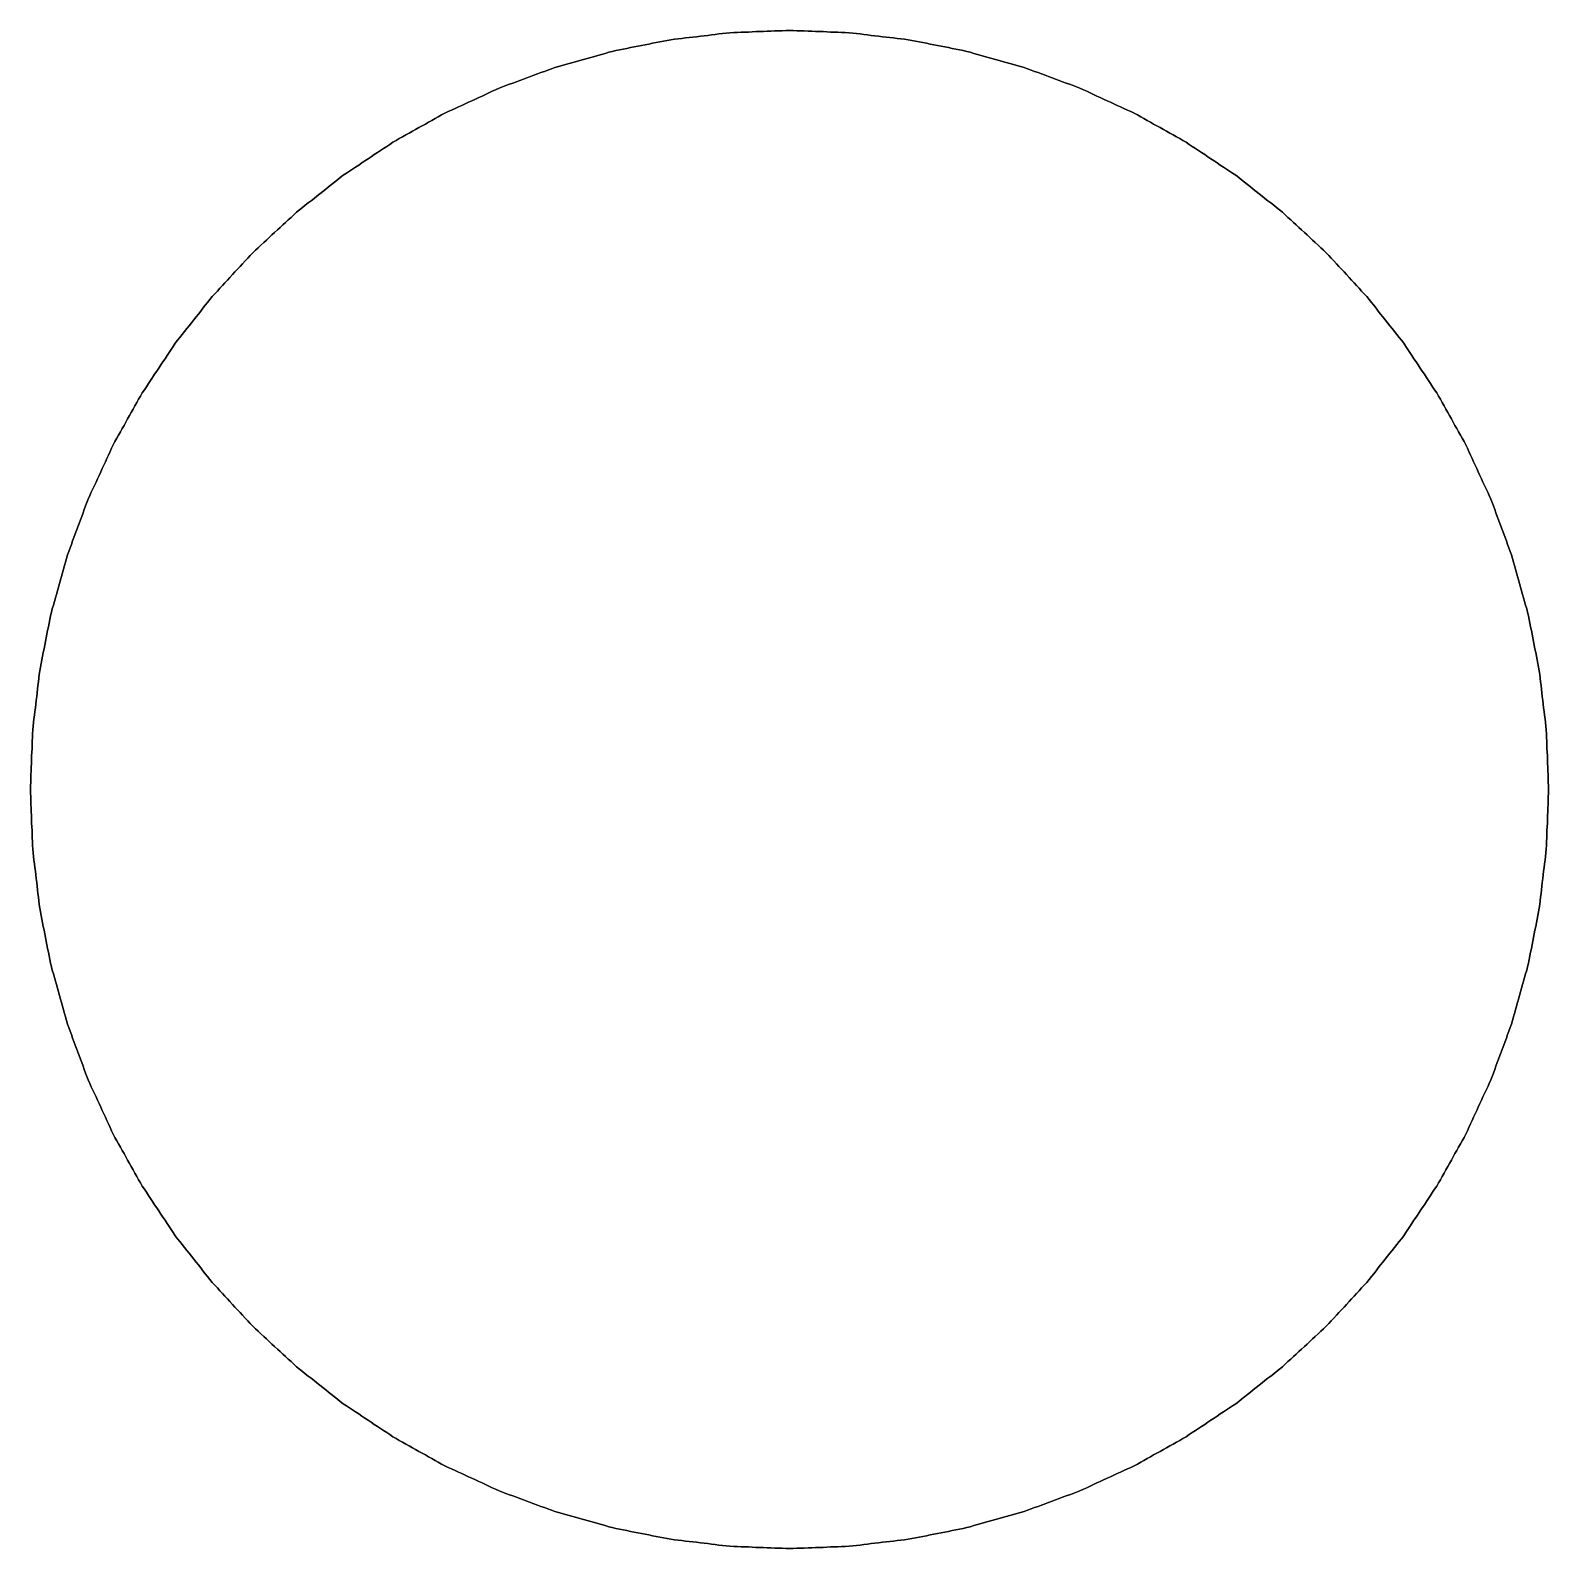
# Model space of a CAD drawing. Header units: millimetres. Extents: x -163 to 163, y 0 to 90.
# Drawn here: x 73.5 to 86.5, y 38.5 to 51.5 of the extents above; entities that cross this region are included whole.
import ezdxf

# ---------------------------------------------------------------- set-up
doc = ezdxf.new("R2010")
doc.units = ezdxf.units.MM

msp = doc.modelspace()

# ---------------------------------------------------------------- linework, layer by layer
for points in [[(86.48, 45.51), (86.476, 45.542), (86.472, 45.573), (86.469, 45.605), (86.465, 45.637), (86.461, 45.668), (86.457, 45.7), (86.454, 45.732), (86.45, 45.763), (86.446, 45.795), (86.442, 45.827), (86.439, 45.858), (86.435, 45.89), (86.431, 45.922), (86.427, 45.953), (86.424, 45.985), (86.42, 46.017), (86.414, 46.048), (86.408, 46.079), (86.401, 46.111), (86.395, 46.142), (86.389, 46.173), (86.383, 46.205), (86.376, 46.236), (86.37, 46.267), (86.364, 46.298), (86.358, 46.33), (86.352, 46.361), (86.345, 46.392), (86.339, 46.424), (86.333, 46.455), (86.327, 46.486), (86.32, 46.517), (86.312, 46.548), (86.303, 46.579), (86.294, 46.609), (86.286, 46.64), (86.277, 46.671), (86.268, 46.702), (86.26, 46.732), (86.251, 46.763), (86.242, 46.794), (86.234, 46.824), (86.225, 46.855), (86.217, 46.886), (86.208, 46.917), (86.199, 46.947), (86.191, 46.978), (86.182, 47.009), (86.171, 47.039), (86.16, 47.068), (86.149, 47.098), (86.138, 47.128), (86.127, 47.158), (86.116, 47.188), (86.105, 47.218), (86.094, 47.248), (86.083, 47.278), (86.071, 47.308), (86.06, 47.338), (86.049, 47.368), (86.038, 47.398), (86.027, 47.428), (86.016, 47.458), (86.005, 47.487), (85.992, 47.516), (85.979, 47.545), (85.965, 47.574), (85.952, 47.603), (85.938, 47.632), (85.925, 47.661), (85.912, 47.69), (85.898, 47.719), (85.885, 47.748), (85.872, 47.777), (85.858, 47.806), (85.845, 47.835), (85.832, 47.864), (85.818, 47.893), (85.805, 47.922), (85.792, 47.951), (85.776, 47.979), (85.76, 48.007), (85.745, 48.034), (85.729, 48.062), (85.714, 48.09), (85.698, 48.118), (85.682, 48.146), (85.667, 48.174), (85.651, 48.201), (85.636, 48.229), (85.62, 48.257), (85.605, 48.285), (85.589, 48.313), (85.573, 48.341), (85.558, 48.368), (85.542, 48.396), (85.524, 48.423), (85.507, 48.449), (85.489, 48.476), (85.471, 48.502), (85.454, 48.529), (85.436, 48.555), (85.418, 48.582), (85.4, 48.608), (85.383, 48.635), (85.365, 48.661), (85.347, 48.688), (85.329, 48.715), (85.312, 48.741), (85.294, 48.768), (85.276, 48.794), (85.259, 48.821), (85.239, 48.846), (85.219, 48.871), (85.199, 48.896), (85.18, 48.921), (85.16, 48.946), (85.14, 48.971), (85.12, 48.996), (85.101, 49.021), (85.081, 49.046), (85.061, 49.071), (85.041, 49.096), (85.022, 49.121), (85.002, 49.146), (84.982, 49.171), (84.962, 49.196), (84.943, 49.221), (84.921, 49.245), (84.899, 49.268), (84.878, 49.292), (84.856, 49.315), (84.834, 49.339), (84.813, 49.362), (84.791, 49.385), (84.769, 49.409), (84.748, 49.432), (84.726, 49.456), (84.704, 49.479), (84.683, 49.502), (84.661, 49.526), (84.639, 49.549), (84.618, 49.573), (84.596, 49.596), (84.573, 49.618), (84.549, 49.639), (84.526, 49.661), (84.502, 49.683), (84.479, 49.704), (84.456, 49.726), (84.432, 49.748), (84.409, 49.769), (84.385, 49.791), (84.362, 49.813), (84.339, 49.834), (84.315, 49.856), (84.292, 49.878), (84.268, 49.899), (84.245, 49.921), (84.221, 49.943), (84.196, 49.962), (84.171, 49.982), (84.146, 50.002), (84.121, 50.022), (84.096, 50.041), (84.071, 50.061), (84.046, 50.081), (84.021, 50.101), (83.996, 50.12), (83.971, 50.14), (83.946, 50.16), (83.921, 50.18), (83.896, 50.199), (83.871, 50.219), (83.846, 50.239), (83.821, 50.259), (83.794, 50.276), (83.768, 50.294), (83.741, 50.312), (83.715, 50.329), (83.688, 50.347), (83.661, 50.365), (83.635, 50.383), (83.608, 50.4), (83.582, 50.418), (83.555, 50.436), (83.529, 50.454), (83.502, 50.471), (83.476, 50.489), (83.449, 50.507), (83.423, 50.524), (83.396, 50.542), (83.368, 50.558), (83.341, 50.573), (83.313, 50.589), (83.285, 50.605), (83.257, 50.62), (83.229, 50.636), (83.201, 50.651), (83.174, 50.667), (83.146, 50.682), (83.118, 50.698), (83.09, 50.714), (83.062, 50.729), (83.034, 50.745), (83.007, 50.76), (82.979, 50.776), (82.951, 50.792), (82.922, 50.805), (82.893, 50.818), (82.864, 50.832), (82.835, 50.845), (82.806, 50.858), (82.777, 50.872), (82.748, 50.885), (82.719, 50.898), (82.69, 50.912), (82.661, 50.925), (82.632, 50.938), (82.603, 50.952), (82.574, 50.965), (82.545, 50.979), (82.516, 50.992), (82.487, 51.005), (82.458, 51.016), (82.428, 51.027), (82.398, 51.038), (82.368, 51.049), (82.338, 51.06), (82.308, 51.071), (82.278, 51.083), (82.248, 51.094), (82.218, 51.105), (82.188, 51.116), (82.158, 51.127), (82.128, 51.138), (82.098, 51.149), (82.068, 51.16), (82.039, 51.171), (82.009, 51.182), (81.978, 51.191), (81.947, 51.199), (81.917, 51.208), (81.886, 51.217), (81.855, 51.225), (81.824, 51.234), (81.794, 51.242), (81.763, 51.251), (81.732, 51.26), (81.702, 51.268), (81.671, 51.277), (81.64, 51.286), (81.609, 51.294), (81.579, 51.303), (81.548, 51.312), (81.517, 51.32), (81.486, 51.327), (81.455, 51.333), (81.424, 51.339), (81.392, 51.345), (81.361, 51.352), (81.33, 51.358), (81.298, 51.364), (81.267, 51.37), (81.236, 51.376), (81.205, 51.383), (81.173, 51.389), (81.142, 51.395), (81.111, 51.401), (81.079, 51.408), (81.048, 51.414), (81.017, 51.42), (80.985, 51.424), (80.953, 51.427), (80.922, 51.431), (80.89, 51.435), (80.858, 51.439), (80.827, 51.442), (80.795, 51.446), (80.763, 51.45), (80.732, 51.454), (80.7, 51.457), (80.668, 51.461), (80.637, 51.465), (80.605, 51.469), (80.573, 51.472), (80.542, 51.476), (80.51, 51.48), (80.478, 51.481), (80.446, 51.482), (80.414, 51.484), (80.382, 51.485), (80.351, 51.486), (80.319, 51.487), (80.287, 51.489), (80.255, 51.49), (80.223, 51.491), (80.191, 51.492), (80.159, 51.494), (80.127, 51.495), (80.096, 51.496), (80.064, 51.497), (80.032, 51.499), (80, 51.5), (79.968, 51.499), (79.936, 51.497), (79.904, 51.496), (79.873, 51.495), (79.841, 51.494), (79.809, 51.492), (79.777, 51.491), (79.745, 51.49), (79.713, 51.489), (79.681, 51.487), (79.649, 51.486), (79.618, 51.485), (79.586, 51.484), (79.554, 51.482), (79.522, 51.481), (79.49, 51.48), (79.458, 51.476), (79.427, 51.472), (79.395, 51.469), (79.363, 51.465), (79.332, 51.461), (79.3, 51.457), (79.268, 51.454), (79.237, 51.45), (79.205, 51.446), (79.173, 51.442), (79.142, 51.439), (79.11, 51.435), (79.078, 51.431), (79.047, 51.427), (79.015, 51.424), (78.983, 51.42), (78.952, 51.414), (78.921, 51.408), (78.889, 51.401), (78.858, 51.395), (78.827, 51.389), (78.795, 51.383), (78.764, 51.376), (78.733, 51.37), (78.702, 51.364), (78.67, 51.358), (78.639, 51.352), (78.608, 51.345), (78.576, 51.339), (78.545, 51.333), (78.514, 51.327), (78.483, 51.32), (78.452, 51.312), (78.421, 51.303), (78.391, 51.294), (78.36, 51.286), (78.329, 51.277), (78.298, 51.268), (78.268, 51.26), (78.237, 51.251), (78.206, 51.242), (78.176, 51.234), (78.145, 51.225), (78.114, 51.217), (78.083, 51.208), (78.053, 51.199), (78.022, 51.191), (77.991, 51.182), (77.961, 51.171), (77.932, 51.16), (77.902, 51.149), (77.872, 51.138), (77.842, 51.127), (77.812, 51.116), (77.782, 51.105), (77.752, 51.094), (77.722, 51.083), (77.692, 51.071), (77.662, 51.06), (77.632, 51.049), (77.602, 51.038), (77.572, 51.027), (77.542, 51.016), (77.513, 51.005), (77.484, 50.992), (77.455, 50.979), (77.426, 50.965), (77.397, 50.952), (77.368, 50.938), (77.339, 50.925), (77.31, 50.912), (77.281, 50.898), (77.252, 50.885), (77.223, 50.872), (77.194, 50.858), (77.165, 50.845), (77.136, 50.832), (77.107, 50.818), (77.078, 50.805), (77.049, 50.792), (77.021, 50.776), (76.993, 50.76), (76.966, 50.745), (76.938, 50.729), (76.91, 50.714), (76.882, 50.698), (76.854, 50.682), (76.826, 50.667), (76.799, 50.651), (76.771, 50.636), (76.743, 50.62), (76.715, 50.605), (76.687, 50.589), (76.659, 50.573), (76.632, 50.558), (76.604, 50.542), (76.577, 50.524), (76.551, 50.507), (76.524, 50.489), (76.498, 50.471), (76.471, 50.454), (76.445, 50.436), (76.418, 50.418), (76.392, 50.4), (76.365, 50.383), (76.339, 50.365), (76.312, 50.347), (76.285, 50.329), (76.259, 50.312), (76.232, 50.294), (76.206, 50.276), (76.179, 50.259), (76.154, 50.239), (76.129, 50.219), (76.104, 50.199), (76.079, 50.18), (76.054, 50.16), (76.029, 50.14), (76.004, 50.12), (75.979, 50.101), (75.954, 50.081), (75.929, 50.061), (75.904, 50.041), (75.879, 50.022), (75.854, 50.002), (75.829, 49.982), (75.804, 49.962), (75.779, 49.943), (75.755, 49.921), (75.732, 49.899), (75.708, 49.878), (75.685, 49.856), (75.661, 49.834), (75.638, 49.813), (75.615, 49.791), (75.591, 49.769), (75.568, 49.748), (75.544, 49.726), (75.521, 49.704), (75.498, 49.683), (75.474, 49.661), (75.451, 49.639), (75.427, 49.618), (75.404, 49.596), (75.382, 49.573), (75.361, 49.549), (75.339, 49.526), (75.317, 49.502), (75.296, 49.479), (75.274, 49.456), (75.252, 49.432), (75.231, 49.409), (75.209, 49.385), (75.187, 49.362), (75.166, 49.339), (75.144, 49.315), (75.122, 49.292), (75.101, 49.268), (75.079, 49.245), (75.057, 49.221), (75.038, 49.196), (75.018, 49.171), (74.998, 49.146), (74.978, 49.121), (74.959, 49.096), (74.939, 49.071), (74.919, 49.046), (74.899, 49.021), (74.88, 48.996), (74.86, 48.971), (74.84, 48.946), (74.82, 48.921), (74.801, 48.896), (74.781, 48.871), (74.761, 48.846), (74.741, 48.821), (74.724, 48.794), (74.706, 48.768), (74.688, 48.741), (74.671, 48.715), (74.653, 48.688), (74.635, 48.661), (74.617, 48.635), (74.6, 48.608), (74.582, 48.582), (74.564, 48.555), (74.546, 48.529), (74.529, 48.502), (74.511, 48.476), (74.493, 48.449), (74.476, 48.423), (74.458, 48.396), (74.442, 48.368), (74.427, 48.341), (74.411, 48.313), (74.395, 48.285), (74.38, 48.257), (74.364, 48.229), (74.349, 48.201), (74.333, 48.174), (74.318, 48.146), (74.302, 48.118), (74.286, 48.09), (74.271, 48.062), (74.255, 48.034), (74.24, 48.007), (74.224, 47.979), (74.208, 47.951), (74.195, 47.922), (74.182, 47.893), (74.168, 47.864), (74.155, 47.835), (74.142, 47.806), (74.128, 47.777), (74.115, 47.748), (74.102, 47.719), (74.088, 47.69), (74.075, 47.661), (74.062, 47.632), (74.048, 47.603), (74.035, 47.574), (74.021, 47.545), (74.008, 47.516), (73.995, 47.487), (73.984, 47.458), (73.973, 47.428), (73.962, 47.398), (73.951, 47.368), (73.94, 47.338), (73.929, 47.308), (73.917, 47.278), (73.906, 47.248), (73.895, 47.218), (73.884, 47.188), (73.873, 47.158), (73.862, 47.128), (73.851, 47.098), (73.84, 47.068), (73.829, 47.039), (73.818, 47.009), (73.809, 46.978), (73.801, 46.947), (73.792, 46.917), (73.783, 46.886), (73.775, 46.855), (73.766, 46.824), (73.758, 46.794), (73.749, 46.763), (73.74, 46.732), (73.732, 46.702), (73.723, 46.671), (73.714, 46.64), (73.706, 46.609), (73.697, 46.579), (73.688, 46.548), (73.68, 46.517), (73.673, 46.486), (73.667, 46.455), (73.661, 46.424), (73.655, 46.392), (73.648, 46.361), (73.642, 46.33), (73.636, 46.298), (73.63, 46.267), (73.624, 46.236), (73.617, 46.205), (73.611, 46.173), (73.605, 46.142), (73.599, 46.111), (73.592, 46.079), (73.586, 46.048), (73.58, 46.017), (73.576, 45.985), (73.573, 45.953), (73.569, 45.922), (73.565, 45.89), (73.561, 45.858), (73.558, 45.827), (73.554, 45.795), (73.55, 45.763), (73.546, 45.732), (73.543, 45.7), (73.539, 45.668), (73.535, 45.637), (73.531, 45.605), (73.528, 45.573), (73.524, 45.542), (73.52, 45.51), (73.519, 45.478), (73.518, 45.446), (73.516, 45.414), (73.515, 45.382), (73.514, 45.351), (73.513, 45.319), (73.511, 45.287), (73.51, 45.255), (73.509, 45.223), (73.508, 45.191), (73.506, 45.159), (73.505, 45.127), (73.504, 45.096), (73.503, 45.064), (73.501, 45.032), (73.5, 45), (73.501, 45.032), (73.503, 45.064), (73.504, 45.096), (73.505, 45.127), (73.506, 45.159), (73.508, 45.191), (73.509, 45.223), (73.51, 45.255), (73.511, 45.287), (73.513, 45.319), (73.514, 45.351), (73.515, 45.382), (73.516, 45.414), (73.518, 45.446), (73.519, 45.478), (73.52, 45.51), (73.524, 45.542), (73.528, 45.573), (73.531, 45.605), (73.535, 45.637), (73.539, 45.668), (73.543, 45.7), (73.546, 45.732), (73.55, 45.763), (73.554, 45.795), (73.558, 45.827), (73.561, 45.858), (73.565, 45.89), (73.569, 45.922), (73.573, 45.953), (73.576, 45.985), (73.58, 46.017), (73.586, 46.048), (73.592, 46.079), (73.599, 46.111), (73.605, 46.142), (73.611, 46.173), (73.617, 46.205), (73.624, 46.236), (73.63, 46.267), (73.636, 46.298), (73.642, 46.33), (73.648, 46.361), (73.655, 46.392), (73.661, 46.424), (73.667, 46.455), (73.673, 46.486), (73.68, 46.517), (73.688, 46.548), (73.697, 46.579), (73.706, 46.609), (73.714, 46.64), (73.723, 46.671), (73.732, 46.702), (73.74, 46.732), (73.749, 46.763), (73.758, 46.794), (73.766, 46.824), (73.775, 46.855), (73.783, 46.886), (73.792, 46.917), (73.801, 46.947), (73.809, 46.978), (73.818, 47.009), (73.829, 47.039), (73.84, 47.068), (73.851, 47.098), (73.862, 47.128), (73.873, 47.158), (73.884, 47.188), (73.895, 47.218), (73.906, 47.248), (73.917, 47.278), (73.929, 47.308), (73.94, 47.338), (73.951, 47.368), (73.962, 47.398), (73.973, 47.428), (73.984, 47.458), (73.995, 47.487), (74.008, 47.516), (74.021, 47.545), (74.035, 47.574), (74.048, 47.603), (74.062, 47.632), (74.075, 47.661), (74.088, 47.69), (74.102, 47.719), (74.115, 47.748), (74.128, 47.777), (74.142, 47.806), (74.155, 47.835), (74.168, 47.864), (74.182, 47.893), (74.195, 47.922), (74.208, 47.951), (74.224, 47.979), (74.24, 48.007), (74.255, 48.034), (74.271, 48.062), (74.286, 48.09), (74.302, 48.118), (74.318, 48.146), (74.333, 48.174), (74.349, 48.201), (74.364, 48.229), (74.38, 48.257), (74.395, 48.285), (74.411, 48.313), (74.427, 48.341), (74.442, 48.368), (74.458, 48.396), (74.476, 48.423), (74.493, 48.449), (74.511, 48.476), (74.529, 48.502), (74.546, 48.529), (74.564, 48.555), (74.582, 48.582), (74.6, 48.608), (74.617, 48.635), (74.635, 48.661), (74.653, 48.688), (74.671, 48.715), (74.688, 48.741), (74.706, 48.768), (74.724, 48.794), (74.741, 48.821), (74.761, 48.846), (74.781, 48.871), (74.801, 48.896), (74.82, 48.921), (74.84, 48.946), (74.86, 48.971), (74.88, 48.996), (74.899, 49.021), (74.919, 49.046), (74.939, 49.071), (74.959, 49.096), (74.978, 49.121), (74.998, 49.146), (75.018, 49.171), (75.038, 49.196), (75.057, 49.221), (75.079, 49.245), (75.101, 49.268), (75.122, 49.292), (75.144, 49.315), (75.166, 49.339), (75.187, 49.362), (75.209, 49.385), (75.231, 49.409), (75.252, 49.432), (75.274, 49.456), (75.296, 49.479), (75.317, 49.502), (75.339, 49.526), (75.361, 49.549), (75.382, 49.573), (75.404, 49.596), (75.427, 49.618), (75.451, 49.639), (75.474, 49.661), (75.498, 49.683), (75.521, 49.704), (75.544, 49.726), (75.568, 49.748), (75.591, 49.769), (75.615, 49.791), (75.638, 49.813), (75.661, 49.834), (75.685, 49.856), (75.708, 49.878), (75.732, 49.899), (75.755, 49.921), (75.779, 49.943), (75.804, 49.962), (75.829, 49.982), (75.854, 50.002), (75.879, 50.022), (75.904, 50.041), (75.929, 50.061), (75.954, 50.081), (75.979, 50.101), (76.004, 50.12), (76.029, 50.14), (76.054, 50.16), (76.079, 50.18), (76.104, 50.199), (76.129, 50.219), (76.154, 50.239), (76.179, 50.259), (76.206, 50.276), (76.232, 50.294), (76.259, 50.312), (76.285, 50.329), (76.312, 50.347), (76.339, 50.365), (76.365, 50.383), (76.392, 50.4), (76.418, 50.418), (76.445, 50.436), (76.471, 50.454), (76.498, 50.471), (76.524, 50.489), (76.551, 50.507), (76.577, 50.524), (76.604, 50.542), (76.632, 50.558), (76.659, 50.573), (76.687, 50.589), (76.715, 50.605), (76.743, 50.62), (76.771, 50.636), (76.799, 50.651), (76.826, 50.667), (76.854, 50.682), (76.882, 50.698), (76.91, 50.714), (76.938, 50.729), (76.966, 50.745), (76.993, 50.76), (77.021, 50.776), (77.049, 50.792), (77.078, 50.805), (77.107, 50.818), (77.136, 50.832), (77.165, 50.845), (77.194, 50.858), (77.223, 50.872), (77.252, 50.885), (77.281, 50.898), (77.31, 50.912), (77.339, 50.925), (77.368, 50.938), (77.397, 50.952), (77.426, 50.965), (77.455, 50.979), (77.484, 50.992), (77.513, 51.005), (77.542, 51.016), (77.572, 51.027), (77.602, 51.038), (77.632, 51.049), (77.662, 51.06), (77.692, 51.071), (77.722, 51.083), (77.752, 51.094), (77.782, 51.105), (77.812, 51.116), (77.842, 51.127), (77.872, 51.138), (77.902, 51.149), (77.932, 51.16), (77.961, 51.171), (77.991, 51.182), (78.022, 51.191), (78.053, 51.199), (78.083, 51.208), (78.114, 51.217), (78.145, 51.225), (78.176, 51.234), (78.206, 51.242), (78.237, 51.251), (78.268, 51.26), (78.298, 51.268), (78.329, 51.277), (78.36, 51.286), (78.391, 51.294), (78.421, 51.303), (78.452, 51.312), (78.483, 51.32), (78.514, 51.327), (78.545, 51.333), (78.576, 51.339), (78.608, 51.345), (78.639, 51.352), (78.67, 51.358), (78.702, 51.364), (78.733, 51.37), (78.764, 51.376), (78.795, 51.383), (78.827, 51.389), (78.858, 51.395), (78.889, 51.401), (78.921, 51.408), (78.952, 51.414), (78.983, 51.42), (79.015, 51.424), (79.047, 51.427), (79.078, 51.431), (79.11, 51.435), (79.142, 51.439), (79.173, 51.442), (79.205, 51.446), (79.237, 51.45), (79.268, 51.454), (79.3, 51.457), (79.332, 51.461), (79.363, 51.465), (79.395, 51.469), (79.427, 51.472), (79.458, 51.476), (79.49, 51.48), (79.522, 51.481), (79.554, 51.482), (79.586, 51.484), (79.618, 51.485), (79.649, 51.486), (79.681, 51.487), (79.713, 51.489), (79.745, 51.49), (79.777, 51.491), (79.809, 51.492), (79.841, 51.494), (79.873, 51.495), (79.904, 51.496), (79.936, 51.497), (79.968, 51.499), (80, 51.5), (80.032, 51.499), (80.064, 51.497), (80.096, 51.496), (80.127, 51.495), (80.159, 51.494), (80.191, 51.492), (80.223, 51.491), (80.255, 51.49), (80.287, 51.489), (80.319, 51.487), (80.351, 51.486), (80.382, 51.485), (80.414, 51.484), (80.446, 51.482), (80.478, 51.481), (80.51, 51.48), (80.542, 51.476), (80.573, 51.472), (80.605, 51.469), (80.637, 51.465), (80.668, 51.461), (80.7, 51.457), (80.732, 51.454), (80.763, 51.45), (80.795, 51.446), (80.827, 51.442), (80.858, 51.439), (80.89, 51.435), (80.922, 51.431), (80.953, 51.427), (80.985, 51.424), (81.017, 51.42), (81.048, 51.414), (81.079, 51.408), (81.111, 51.401), (81.142, 51.395), (81.173, 51.389), (81.205, 51.383), (81.236, 51.376), (81.267, 51.37), (81.298, 51.364), (81.33, 51.358), (81.361, 51.352), (81.392, 51.345), (81.424, 51.339), (81.455, 51.333), (81.486, 51.327), (81.517, 51.32), (81.548, 51.312), (81.579, 51.303), (81.609, 51.294), (81.64, 51.286), (81.671, 51.277), (81.702, 51.268), (81.732, 51.26), (81.763, 51.251), (81.794, 51.242), (81.824, 51.234), (81.855, 51.225), (81.886, 51.217), (81.917, 51.208), (81.947, 51.199), (81.978, 51.191), (82.009, 51.182), (82.039, 51.171), (82.068, 51.16), (82.098, 51.149), (82.128, 51.138), (82.158, 51.127), (82.188, 51.116), (82.218, 51.105), (82.248, 51.094), (82.278, 51.083), (82.308, 51.071), (82.338, 51.06), (82.368, 51.049), (82.398, 51.038), (82.428, 51.027), (82.458, 51.016), (82.487, 51.005), (82.516, 50.992), (82.545, 50.979), (82.574, 50.965), (82.603, 50.952), (82.632, 50.938), (82.661, 50.925), (82.69, 50.912), (82.719, 50.898), (82.748, 50.885), (82.777, 50.872), (82.806, 50.858), (82.835, 50.845), (82.864, 50.832), (82.893, 50.818), (82.922, 50.805), (82.951, 50.792), (82.979, 50.776), (83.007, 50.76), (83.034, 50.745), (83.062, 50.729), (83.09, 50.714), (83.118, 50.698), (83.146, 50.682), (83.174, 50.667), (83.201, 50.651), (83.229, 50.636), (83.257, 50.62), (83.285, 50.605), (83.313, 50.589), (83.341, 50.573), (83.368, 50.558), (83.396, 50.542), (83.423, 50.524), (83.449, 50.507), (83.476, 50.489), (83.502, 50.471), (83.529, 50.454), (83.555, 50.436), (83.582, 50.418), (83.608, 50.4), (83.635, 50.383), (83.661, 50.365), (83.688, 50.347), (83.715, 50.329), (83.741, 50.312), (83.768, 50.294), (83.794, 50.276), (83.821, 50.259), (83.846, 50.239), (83.871, 50.219), (83.896, 50.199), (83.921, 50.18), (83.946, 50.16), (83.971, 50.14), (83.996, 50.12), (84.021, 50.101), (84.046, 50.081), (84.071, 50.061), (84.096, 50.041), (84.121, 50.022), (84.146, 50.002), (84.171, 49.982), (84.196, 49.962), (84.221, 49.943), (84.245, 49.921), (84.268, 49.899), (84.292, 49.878), (84.315, 49.856), (84.339, 49.834), (84.362, 49.813), (84.385, 49.791), (84.409, 49.769), (84.432, 49.748), (84.456, 49.726), (84.479, 49.704), (84.502, 49.683), (84.526, 49.661), (84.549, 49.639), (84.573, 49.618), (84.596, 49.596), (84.618, 49.573), (84.639, 49.549), (84.661, 49.526), (84.683, 49.502), (84.704, 49.479), (84.726, 49.456), (84.748, 49.432), (84.769, 49.409), (84.791, 49.385), (84.813, 49.362), (84.834, 49.339), (84.856, 49.315), (84.878, 49.292), (84.899, 49.268), (84.921, 49.245), (84.943, 49.221), (84.962, 49.196), (84.982, 49.171), (85.002, 49.146), (85.022, 49.121), (85.041, 49.096), (85.061, 49.071), (85.081, 49.046), (85.101, 49.021), (85.12, 48.996), (85.14, 48.971), (85.16, 48.946), (85.18, 48.921), (85.199, 48.896), (85.219, 48.871), (85.239, 48.846), (85.259, 48.821), (85.276, 48.794), (85.294, 48.768), (85.312, 48.741), (85.329, 48.715), (85.347, 48.688), (85.365, 48.661), (85.383, 48.635), (85.4, 48.608), (85.418, 48.582), (85.436, 48.555), (85.454, 48.529), (85.471, 48.502), (85.489, 48.476), (85.507, 48.449), (85.524, 48.423), (85.542, 48.396), (85.558, 48.368), (85.573, 48.341), (85.589, 48.313), (85.605, 48.285), (85.62, 48.257), (85.636, 48.229), (85.651, 48.201), (85.667, 48.174), (85.682, 48.146), (85.698, 48.118), (85.714, 48.09), (85.729, 48.062), (85.745, 48.034), (85.76, 48.007), (85.776, 47.979), (85.792, 47.951), (85.805, 47.922), (85.818, 47.893), (85.832, 47.864), (85.845, 47.835), (85.858, 47.806), (85.872, 47.777), (85.885, 47.748), (85.898, 47.719), (85.912, 47.69), (85.925, 47.661), (85.938, 47.632), (85.952, 47.603), (85.965, 47.574), (85.979, 47.545), (85.992, 47.516), (86.005, 47.487), (86.016, 47.458), (86.027, 47.428), (86.038, 47.398), (86.049, 47.368), (86.06, 47.338), (86.071, 47.308), (86.083, 47.278), (86.094, 47.248), (86.105, 47.218), (86.116, 47.188), (86.127, 47.158), (86.138, 47.128), (86.149, 47.098), (86.16, 47.068), (86.171, 47.039), (86.182, 47.009), (86.191, 46.978), (86.199, 46.947), (86.208, 46.917), (86.217, 46.886), (86.225, 46.855), (86.234, 46.824), (86.242, 46.794), (86.251, 46.763), (86.26, 46.732), (86.268, 46.702), (86.277, 46.671), (86.286, 46.64), (86.294, 46.609), (86.303, 46.579), (86.312, 46.548), (86.32, 46.517), (86.327, 46.486), (86.333, 46.455), (86.339, 46.424), (86.345, 46.392), (86.352, 46.361), (86.358, 46.33), (86.364, 46.298), (86.37, 46.267), (86.376, 46.236), (86.383, 46.205), (86.389, 46.173), (86.395, 46.142), (86.401, 46.111), (86.408, 46.079), (86.414, 46.048), (86.42, 46.017), (86.424, 45.985), (86.427, 45.953), (86.431, 45.922), (86.435, 45.89), (86.439, 45.858), (86.442, 45.827), (86.446, 45.795), (86.45, 45.763), (86.454, 45.732), (86.457, 45.7), (86.461, 45.668), (86.465, 45.637), (86.469, 45.605), (86.472, 45.573), (86.476, 45.542), (86.48, 45.51), (86.481, 45.478), (86.482, 45.446), (86.484, 45.414), (86.485, 45.382), (86.486, 45.351), (86.487, 45.319), (86.489, 45.287), (86.49, 45.255), (86.491, 45.223), (86.492, 45.191), (86.494, 45.159), (86.495, 45.127), (86.496, 45.096), (86.497, 45.064), (86.499, 45.032), (86.5, 45), (86.499, 45.032), (86.497, 45.064), (86.496, 45.096), (86.495, 45.127), (86.494, 45.159), (86.492, 45.191), (86.491, 45.223), (86.49, 45.255), (86.489, 45.287), (86.487, 45.319), (86.486, 45.351), (86.485, 45.382), (86.484, 45.414), (86.482, 45.446), (86.481, 45.478)], [(73.52, 44.49), (73.524, 44.458), (73.528, 44.427), (73.531, 44.395), (73.535, 44.363), (73.539, 44.332), (73.543, 44.3), (73.546, 44.268), (73.55, 44.237), (73.554, 44.205), (73.558, 44.173), (73.561, 44.142), (73.565, 44.11), (73.569, 44.078), (73.573, 44.047), (73.576, 44.015), (73.58, 43.983), (73.586, 43.952), (73.592, 43.921), (73.599, 43.889), (73.605, 43.858), (73.611, 43.827), (73.617, 43.795), (73.624, 43.764), (73.63, 43.733), (73.636, 43.702), (73.642, 43.67), (73.648, 43.639), (73.655, 43.608), (73.661, 43.576), (73.667, 43.545), (73.673, 43.514), (73.68, 43.483), (73.688, 43.452), (73.697, 43.421), (73.706, 43.391), (73.714, 43.36), (73.723, 43.329), (73.732, 43.298), (73.74, 43.268), (73.749, 43.237), (73.758, 43.206), (73.766, 43.176), (73.775, 43.145), (73.783, 43.114), (73.792, 43.083), (73.801, 43.053), (73.809, 43.022), (73.818, 42.991), (73.829, 42.961), (73.84, 42.932), (73.851, 42.902), (73.862, 42.872), (73.873, 42.842), (73.884, 42.812), (73.895, 42.782), (73.906, 42.752), (73.917, 42.722), (73.929, 42.692), (73.94, 42.662), (73.951, 42.632), (73.962, 42.602), (73.973, 42.572), (73.984, 42.542), (73.995, 42.513), (74.008, 42.484), (74.021, 42.455), (74.035, 42.426), (74.048, 42.397), (74.062, 42.368), (74.075, 42.339), (74.088, 42.31), (74.102, 42.281), (74.115, 42.252), (74.128, 42.223), (74.142, 42.194), (74.155, 42.165), (74.168, 42.136), (74.182, 42.107), (74.195, 42.078), (74.208, 42.049), (74.224, 42.021), (74.24, 41.993), (74.255, 41.966), (74.271, 41.938), (74.286, 41.91), (74.302, 41.882), (74.318, 41.854), (74.333, 41.826), (74.349, 41.799), (74.364, 41.771), (74.38, 41.743), (74.395, 41.715), (74.411, 41.687), (74.427, 41.659), (74.442, 41.632), (74.458, 41.604), (74.476, 41.577), (74.493, 41.551), (74.511, 41.524), (74.529, 41.498), (74.546, 41.471), (74.564, 41.445), (74.582, 41.418), (74.6, 41.392), (74.617, 41.365), (74.635, 41.339), (74.653, 41.312), (74.671, 41.285), (74.688, 41.259), (74.706, 41.232), (74.724, 41.206), (74.741, 41.179), (74.761, 41.154), (74.781, 41.129), (74.801, 41.104), (74.82, 41.079), (74.84, 41.054), (74.86, 41.029), (74.88, 41.004), (74.899, 40.979), (74.919, 40.954), (74.939, 40.929), (74.959, 40.904), (74.978, 40.879), (74.998, 40.854), (75.018, 40.829), (75.038, 40.804), (75.057, 40.779), (75.079, 40.755), (75.101, 40.732), (75.122, 40.708), (75.144, 40.685), (75.166, 40.661), (75.187, 40.638), (75.209, 40.615), (75.231, 40.591), (75.252, 40.568), (75.274, 40.544), (75.296, 40.521), (75.317, 40.498), (75.339, 40.474), (75.361, 40.451), (75.382, 40.427), (75.404, 40.404), (75.427, 40.382), (75.451, 40.361), (75.474, 40.339), (75.498, 40.317), (75.521, 40.296), (75.544, 40.274), (75.568, 40.252), (75.591, 40.231), (75.615, 40.209), (75.638, 40.187), (75.661, 40.166), (75.685, 40.144), (75.708, 40.122), (75.732, 40.101), (75.755, 40.079), (75.779, 40.057), (75.804, 40.038), (75.829, 40.018), (75.854, 39.998), (75.879, 39.978), (75.904, 39.959), (75.929, 39.939), (75.954, 39.919), (75.979, 39.899), (76.004, 39.88), (76.029, 39.86), (76.054, 39.84), (76.079, 39.82), (76.104, 39.801), (76.129, 39.781), (76.154, 39.761), (76.179, 39.741), (76.206, 39.724), (76.232, 39.706), (76.259, 39.688), (76.285, 39.671), (76.312, 39.653), (76.339, 39.635), (76.365, 39.617), (76.392, 39.6), (76.418, 39.582), (76.445, 39.564), (76.471, 39.546), (76.498, 39.529), (76.524, 39.511), (76.551, 39.493), (76.577, 39.476), (76.604, 39.458), (76.632, 39.442), (76.659, 39.427), (76.687, 39.411), (76.715, 39.395), (76.743, 39.38), (76.771, 39.364), (76.799, 39.349), (76.826, 39.333), (76.854, 39.318), (76.882, 39.302), (76.91, 39.286), (76.938, 39.271), (76.966, 39.255), (76.993, 39.24), (77.021, 39.224), (77.049, 39.208), (77.078, 39.195), (77.107, 39.182), (77.136, 39.168), (77.165, 39.155), (77.194, 39.142), (77.223, 39.128), (77.252, 39.115), (77.281, 39.102), (77.31, 39.088), (77.339, 39.075), (77.368, 39.062), (77.397, 39.048), (77.426, 39.035), (77.455, 39.021), (77.484, 39.008), (77.513, 38.995), (77.542, 38.984), (77.572, 38.973), (77.602, 38.962), (77.632, 38.951), (77.662, 38.94), (77.692, 38.929), (77.722, 38.917), (77.752, 38.906), (77.782, 38.895), (77.812, 38.884), (77.842, 38.873), (77.872, 38.862), (77.902, 38.851), (77.932, 38.84), (77.961, 38.829), (77.991, 38.818), (78.022, 38.809), (78.053, 38.801), (78.083, 38.792), (78.114, 38.783), (78.145, 38.775), (78.176, 38.766), (78.206, 38.758), (78.237, 38.749), (78.268, 38.74), (78.298, 38.732), (78.329, 38.723), (78.36, 38.714), (78.391, 38.706), (78.421, 38.697), (78.452, 38.688), (78.483, 38.68), (78.514, 38.673), (78.545, 38.667), (78.576, 38.661), (78.608, 38.655), (78.639, 38.648), (78.67, 38.642), (78.702, 38.636), (78.733, 38.63), (78.764, 38.624), (78.795, 38.617), (78.827, 38.611), (78.858, 38.605), (78.889, 38.599), (78.921, 38.592), (78.952, 38.586), (78.983, 38.58), (79.015, 38.576), (79.047, 38.573), (79.078, 38.569), (79.11, 38.565), (79.142, 38.561), (79.173, 38.558), (79.205, 38.554), (79.237, 38.55), (79.268, 38.546), (79.3, 38.543), (79.332, 38.539), (79.363, 38.535), (79.395, 38.531), (79.427, 38.528), (79.458, 38.524), (79.49, 38.52), (79.522, 38.519), (79.554, 38.518), (79.586, 38.516), (79.618, 38.515), (79.649, 38.514), (79.681, 38.513), (79.713, 38.511), (79.745, 38.51), (79.777, 38.509), (79.809, 38.508), (79.841, 38.506), (79.873, 38.505), (79.904, 38.504), (79.936, 38.503), (79.968, 38.501), (80, 38.5), (80.032, 38.501), (80.064, 38.503), (80.096, 38.504), (80.127, 38.505), (80.159, 38.506), (80.191, 38.508), (80.223, 38.509), (80.255, 38.51), (80.287, 38.511), (80.319, 38.513), (80.351, 38.514), (80.382, 38.515), (80.414, 38.516), (80.446, 38.518), (80.478, 38.519), (80.51, 38.52), (80.542, 38.524), (80.573, 38.528), (80.605, 38.531), (80.637, 38.535), (80.668, 38.539), (80.7, 38.543), (80.732, 38.546), (80.763, 38.55), (80.795, 38.554), (80.827, 38.558), (80.858, 38.561), (80.89, 38.565), (80.922, 38.569), (80.953, 38.573), (80.985, 38.576), (81.017, 38.58), (81.048, 38.586), (81.079, 38.592), (81.111, 38.599), (81.142, 38.605), (81.173, 38.611), (81.205, 38.617), (81.236, 38.624), (81.267, 38.63), (81.298, 38.636), (81.33, 38.642), (81.361, 38.648), (81.392, 38.655), (81.424, 38.661), (81.455, 38.667), (81.486, 38.673), (81.517, 38.68), (81.548, 38.688), (81.579, 38.697), (81.609, 38.706), (81.64, 38.714), (81.671, 38.723), (81.702, 38.732), (81.732, 38.74), (81.763, 38.749), (81.794, 38.758), (81.824, 38.766), (81.855, 38.775), (81.886, 38.783), (81.917, 38.792), (81.947, 38.801), (81.978, 38.809), (82.009, 38.818), (82.039, 38.829), (82.068, 38.84), (82.098, 38.851), (82.128, 38.862), (82.158, 38.873), (82.188, 38.884), (82.218, 38.895), (82.248, 38.906), (82.278, 38.917), (82.308, 38.929), (82.338, 38.94), (82.368, 38.951), (82.398, 38.962), (82.428, 38.973), (82.458, 38.984), (82.487, 38.995), (82.516, 39.008), (82.545, 39.021), (82.574, 39.035), (82.603, 39.048), (82.632, 39.062), (82.661, 39.075), (82.69, 39.088), (82.719, 39.102), (82.748, 39.115), (82.777, 39.128), (82.806, 39.142), (82.835, 39.155), (82.864, 39.168), (82.893, 39.182), (82.922, 39.195), (82.951, 39.208), (82.979, 39.224), (83.007, 39.24), (83.034, 39.255), (83.062, 39.271), (83.09, 39.286), (83.118, 39.302), (83.146, 39.318), (83.174, 39.333), (83.201, 39.349), (83.229, 39.364), (83.257, 39.38), (83.285, 39.395), (83.313, 39.411), (83.341, 39.427), (83.368, 39.442), (83.396, 39.458), (83.423, 39.476), (83.449, 39.493), (83.476, 39.511), (83.502, 39.529), (83.529, 39.546), (83.555, 39.564), (83.582, 39.582), (83.608, 39.6), (83.635, 39.617), (83.661, 39.635), (83.688, 39.653), (83.715, 39.671), (83.741, 39.688), (83.768, 39.706), (83.794, 39.724), (83.821, 39.741), (83.846, 39.761), (83.871, 39.781), (83.896, 39.801), (83.921, 39.82), (83.946, 39.84), (83.971, 39.86), (83.996, 39.88), (84.021, 39.899), (84.046, 39.919), (84.071, 39.939), (84.096, 39.959), (84.121, 39.978), (84.146, 39.998), (84.171, 40.018), (84.196, 40.038), (84.221, 40.057), (84.245, 40.079), (84.268, 40.101), (84.292, 40.122), (84.315, 40.144), (84.339, 40.166), (84.362, 40.187), (84.385, 40.209), (84.409, 40.231), (84.432, 40.252), (84.456, 40.274), (84.479, 40.296), (84.502, 40.317), (84.526, 40.339), (84.549, 40.361), (84.573, 40.382), (84.596, 40.404), (84.618, 40.427), (84.639, 40.451), (84.661, 40.474), (84.683, 40.498), (84.704, 40.521), (84.726, 40.544), (84.748, 40.568), (84.769, 40.591), (84.791, 40.615), (84.813, 40.638), (84.834, 40.661), (84.856, 40.685), (84.878, 40.708), (84.899, 40.732), (84.921, 40.755), (84.943, 40.779), (84.962, 40.804), (84.982, 40.829), (85.002, 40.854), (85.022, 40.879), (85.041, 40.904), (85.061, 40.929), (85.081, 40.954), (85.101, 40.979), (85.12, 41.004), (85.14, 41.029), (85.16, 41.054), (85.18, 41.079), (85.199, 41.104), (85.219, 41.129), (85.239, 41.154), (85.259, 41.179), (85.276, 41.206), (85.294, 41.232), (85.312, 41.259), (85.329, 41.285), (85.347, 41.312), (85.365, 41.339), (85.383, 41.365), (85.4, 41.392), (85.418, 41.418), (85.436, 41.445), (85.454, 41.471), (85.471, 41.498), (85.489, 41.524), (85.507, 41.551), (85.524, 41.577), (85.542, 41.604), (85.558, 41.632), (85.573, 41.659), (85.589, 41.687), (85.605, 41.715), (85.62, 41.743), (85.636, 41.771), (85.651, 41.799), (85.667, 41.826), (85.682, 41.854), (85.698, 41.882), (85.714, 41.91), (85.729, 41.938), (85.745, 41.966), (85.76, 41.993), (85.776, 42.021), (85.792, 42.049), (85.805, 42.078), (85.818, 42.107), (85.832, 42.136), (85.845, 42.165), (85.858, 42.194), (85.872, 42.223), (85.885, 42.252), (85.898, 42.281), (85.912, 42.31), (85.925, 42.339), (85.938, 42.368), (85.952, 42.397), (85.965, 42.426), (85.979, 42.455), (85.992, 42.484), (86.005, 42.513), (86.016, 42.542), (86.027, 42.572), (86.038, 42.602), (86.049, 42.632), (86.06, 42.662), (86.071, 42.692), (86.083, 42.722), (86.094, 42.752), (86.105, 42.782), (86.116, 42.812), (86.127, 42.842), (86.138, 42.872), (86.149, 42.902), (86.16, 42.932), (86.171, 42.961), (86.182, 42.991), (86.191, 43.022), (86.199, 43.053), (86.208, 43.083), (86.217, 43.114), (86.225, 43.145), (86.234, 43.176), (86.242, 43.206), (86.251, 43.237), (86.26, 43.268), (86.268, 43.298), (86.277, 43.329), (86.286, 43.36), (86.294, 43.391), (86.303, 43.421), (86.312, 43.452), (86.32, 43.483), (86.327, 43.514), (86.333, 43.545), (86.339, 43.576), (86.345, 43.608), (86.352, 43.639), (86.358, 43.67), (86.364, 43.702), (86.37, 43.733), (86.376, 43.764), (86.383, 43.795), (86.389, 43.827), (86.395, 43.858), (86.401, 43.889), (86.408, 43.921), (86.414, 43.952), (86.42, 43.983), (86.424, 44.015), (86.427, 44.047), (86.431, 44.078), (86.435, 44.11), (86.439, 44.142), (86.442, 44.173), (86.446, 44.205), (86.45, 44.237), (86.454, 44.268), (86.457, 44.3), (86.461, 44.332), (86.465, 44.363), (86.469, 44.395), (86.472, 44.427), (86.476, 44.458), (86.48, 44.49), (86.481, 44.522), (86.482, 44.554), (86.484, 44.586), (86.485, 44.618), (86.486, 44.649), (86.487, 44.681), (86.489, 44.713), (86.49, 44.745), (86.491, 44.777), (86.492, 44.809), (86.494, 44.841), (86.495, 44.873), (86.496, 44.904), (86.497, 44.936), (86.499, 44.968), (86.5, 45), (86.499, 44.968), (86.497, 44.936), (86.496, 44.904), (86.495, 44.873), (86.494, 44.841), (86.492, 44.809), (86.491, 44.777), (86.49, 44.745), (86.489, 44.713), (86.487, 44.681), (86.486, 44.649), (86.485, 44.618), (86.484, 44.586), (86.482, 44.554), (86.481, 44.522), (86.48, 44.49), (86.476, 44.458), (86.472, 44.427), (86.469, 44.395), (86.465, 44.363), (86.461, 44.332), (86.457, 44.3), (86.454, 44.268), (86.45, 44.237), (86.446, 44.205), (86.442, 44.173), (86.439, 44.142), (86.435, 44.11), (86.431, 44.078), (86.427, 44.047), (86.424, 44.015), (86.42, 43.983), (86.414, 43.952), (86.408, 43.921), (86.401, 43.889), (86.395, 43.858), (86.389, 43.827), (86.383, 43.795), (86.376, 43.764), (86.37, 43.733), (86.364, 43.702), (86.358, 43.67), (86.352, 43.639), (86.345, 43.608), (86.339, 43.576), (86.333, 43.545), (86.327, 43.514), (86.32, 43.483), (86.312, 43.452), (86.303, 43.421), (86.294, 43.391), (86.286, 43.36), (86.277, 43.329), (86.268, 43.298), (86.26, 43.268), (86.251, 43.237), (86.242, 43.206), (86.234, 43.176), (86.225, 43.145), (86.217, 43.114), (86.208, 43.083), (86.199, 43.053), (86.191, 43.022), (86.182, 42.991), (86.171, 42.961), (86.16, 42.932), (86.149, 42.902), (86.138, 42.872), (86.127, 42.842), (86.116, 42.812), (86.105, 42.782), (86.094, 42.752), (86.083, 42.722), (86.071, 42.692), (86.06, 42.662), (86.049, 42.632), (86.038, 42.602), (86.027, 42.572), (86.016, 42.542), (86.005, 42.513), (85.992, 42.484), (85.979, 42.455), (85.965, 42.426), (85.952, 42.397), (85.938, 42.368), (85.925, 42.339), (85.912, 42.31), (85.898, 42.281), (85.885, 42.252), (85.872, 42.223), (85.858, 42.194), (85.845, 42.165), (85.832, 42.136), (85.818, 42.107), (85.805, 42.078), (85.792, 42.049), (85.776, 42.021), (85.76, 41.993), (85.745, 41.966), (85.729, 41.938), (85.714, 41.91), (85.698, 41.882), (85.682, 41.854), (85.667, 41.826), (85.651, 41.799), (85.636, 41.771), (85.62, 41.743), (85.605, 41.715), (85.589, 41.687), (85.573, 41.659), (85.558, 41.632), (85.542, 41.604), (85.524, 41.577), (85.507, 41.551), (85.489, 41.524), (85.471, 41.498), (85.454, 41.471), (85.436, 41.445), (85.418, 41.418), (85.4, 41.392), (85.383, 41.365), (85.365, 41.339), (85.347, 41.312), (85.329, 41.285), (85.312, 41.259), (85.294, 41.232), (85.276, 41.206), (85.259, 41.179), (85.239, 41.154), (85.219, 41.129), (85.199, 41.104), (85.18, 41.079), (85.16, 41.054), (85.14, 41.029), (85.12, 41.004), (85.101, 40.979), (85.081, 40.954), (85.061, 40.929), (85.041, 40.904), (85.022, 40.879), (85.002, 40.854), (84.982, 40.829), (84.962, 40.804), (84.943, 40.779), (84.921, 40.755), (84.899, 40.732), (84.878, 40.708), (84.856, 40.685), (84.834, 40.661), (84.813, 40.638), (84.791, 40.615), (84.769, 40.591), (84.748, 40.568), (84.726, 40.544), (84.704, 40.521), (84.683, 40.498), (84.661, 40.474), (84.639, 40.451), (84.618, 40.427), (84.596, 40.404), (84.573, 40.382), (84.549, 40.361), (84.526, 40.339), (84.502, 40.317), (84.479, 40.296), (84.456, 40.274), (84.432, 40.252), (84.409, 40.231), (84.385, 40.209), (84.362, 40.187), (84.339, 40.166), (84.315, 40.144), (84.292, 40.122), (84.268, 40.101), (84.245, 40.079), (84.221, 40.057), (84.196, 40.038), (84.171, 40.018), (84.146, 39.998), (84.121, 39.978), (84.096, 39.959), (84.071, 39.939), (84.046, 39.919), (84.021, 39.899), (83.996, 39.88), (83.971, 39.86), (83.946, 39.84), (83.921, 39.82), (83.896, 39.801), (83.871, 39.781), (83.846, 39.761), (83.821, 39.741), (83.794, 39.724), (83.768, 39.706), (83.741, 39.688), (83.715, 39.671), (83.688, 39.653), (83.661, 39.635), (83.635, 39.617), (83.608, 39.6), (83.582, 39.582), (83.555, 39.564), (83.529, 39.546), (83.502, 39.529), (83.476, 39.511), (83.449, 39.493), (83.423, 39.476), (83.396, 39.458), (83.368, 39.442), (83.341, 39.427), (83.313, 39.411), (83.285, 39.395), (83.257, 39.38), (83.229, 39.364), (83.201, 39.349), (83.174, 39.333), (83.146, 39.318), (83.118, 39.302), (83.09, 39.286), (83.062, 39.271), (83.034, 39.255), (83.007, 39.24), (82.979, 39.224), (82.951, 39.208), (82.922, 39.195), (82.893, 39.182), (82.864, 39.168), (82.835, 39.155), (82.806, 39.142), (82.777, 39.128), (82.748, 39.115), (82.719, 39.102), (82.69, 39.088), (82.661, 39.075), (82.632, 39.062), (82.603, 39.048), (82.574, 39.035), (82.545, 39.021), (82.516, 39.008), (82.487, 38.995), (82.458, 38.984), (82.428, 38.973), (82.398, 38.962), (82.368, 38.951), (82.338, 38.94), (82.308, 38.929), (82.278, 38.917), (82.248, 38.906), (82.218, 38.895), (82.188, 38.884), (82.158, 38.873), (82.128, 38.862), (82.098, 38.851), (82.068, 38.84), (82.039, 38.829), (82.009, 38.818), (81.978, 38.809), (81.947, 38.801), (81.917, 38.792), (81.886, 38.783), (81.855, 38.775), (81.824, 38.766), (81.794, 38.758), (81.763, 38.749), (81.732, 38.74), (81.702, 38.732), (81.671, 38.723), (81.64, 38.714), (81.609, 38.706), (81.579, 38.697), (81.548, 38.688), (81.517, 38.68), (81.486, 38.673), (81.455, 38.667), (81.424, 38.661), (81.392, 38.655), (81.361, 38.648), (81.33, 38.642), (81.298, 38.636), (81.267, 38.63), (81.236, 38.624), (81.205, 38.617), (81.173, 38.611), (81.142, 38.605), (81.111, 38.599), (81.079, 38.592), (81.048, 38.586), (81.017, 38.58), (80.985, 38.576), (80.953, 38.573), (80.922, 38.569), (80.89, 38.565), (80.858, 38.561), (80.827, 38.558), (80.795, 38.554), (80.763, 38.55), (80.732, 38.546), (80.7, 38.543), (80.668, 38.539), (80.637, 38.535), (80.605, 38.531), (80.573, 38.528), (80.542, 38.524), (80.51, 38.52), (80.478, 38.519), (80.446, 38.518), (80.414, 38.516), (80.382, 38.515), (80.351, 38.514), (80.319, 38.513), (80.287, 38.511), (80.255, 38.51), (80.223, 38.509), (80.191, 38.508), (80.159, 38.506), (80.127, 38.505), (80.096, 38.504), (80.064, 38.503), (80.032, 38.501), (80, 38.5), (79.968, 38.501), (79.936, 38.503), (79.904, 38.504), (79.873, 38.505), (79.841, 38.506), (79.809, 38.508), (79.777, 38.509), (79.745, 38.51), (79.713, 38.511), (79.681, 38.513), (79.649, 38.514), (79.618, 38.515), (79.586, 38.516), (79.554, 38.518), (79.522, 38.519), (79.49, 38.52), (79.458, 38.524), (79.427, 38.528), (79.395, 38.531), (79.363, 38.535), (79.332, 38.539), (79.3, 38.543), (79.268, 38.546), (79.237, 38.55), (79.205, 38.554), (79.173, 38.558), (79.142, 38.561), (79.11, 38.565), (79.078, 38.569), (79.047, 38.573), (79.015, 38.576), (78.983, 38.58), (78.952, 38.586), (78.921, 38.592), (78.889, 38.599), (78.858, 38.605), (78.827, 38.611), (78.795, 38.617), (78.764, 38.624), (78.733, 38.63), (78.702, 38.636), (78.67, 38.642), (78.639, 38.648), (78.608, 38.655), (78.576, 38.661), (78.545, 38.667), (78.514, 38.673), (78.483, 38.68), (78.452, 38.688), (78.421, 38.697), (78.391, 38.706), (78.36, 38.714), (78.329, 38.723), (78.298, 38.732), (78.268, 38.74), (78.237, 38.749), (78.206, 38.758), (78.176, 38.766), (78.145, 38.775), (78.114, 38.783), (78.083, 38.792), (78.053, 38.801), (78.022, 38.809), (77.991, 38.818), (77.961, 38.829), (77.932, 38.84), (77.902, 38.851), (77.872, 38.862), (77.842, 38.873), (77.812, 38.884), (77.782, 38.895), (77.752, 38.906), (77.722, 38.917), (77.692, 38.929), (77.662, 38.94), (77.632, 38.951), (77.602, 38.962), (77.572, 38.973), (77.542, 38.984), (77.513, 38.995), (77.484, 39.008), (77.455, 39.021), (77.426, 39.035), (77.397, 39.048), (77.368, 39.062), (77.339, 39.075), (77.31, 39.088), (77.281, 39.102), (77.252, 39.115), (77.223, 39.128), (77.194, 39.142), (77.165, 39.155), (77.136, 39.168), (77.107, 39.182), (77.078, 39.195), (77.049, 39.208), (77.021, 39.224), (76.993, 39.24), (76.966, 39.255), (76.938, 39.271), (76.91, 39.286), (76.882, 39.302), (76.854, 39.318), (76.826, 39.333), (76.799, 39.349), (76.771, 39.364), (76.743, 39.38), (76.715, 39.395), (76.687, 39.411), (76.659, 39.427), (76.632, 39.442), (76.604, 39.458), (76.577, 39.476), (76.551, 39.493), (76.524, 39.511), (76.498, 39.529), (76.471, 39.546), (76.445, 39.564), (76.418, 39.582), (76.392, 39.6), (76.365, 39.617), (76.339, 39.635), (76.312, 39.653), (76.285, 39.671), (76.259, 39.688), (76.232, 39.706), (76.206, 39.724), (76.179, 39.741), (76.154, 39.761), (76.129, 39.781), (76.104, 39.801), (76.079, 39.82), (76.054, 39.84), (76.029, 39.86), (76.004, 39.88), (75.979, 39.899), (75.954, 39.919), (75.929, 39.939), (75.904, 39.959), (75.879, 39.978), (75.854, 39.998), (75.829, 40.018), (75.804, 40.038), (75.779, 40.057), (75.755, 40.079), (75.732, 40.101), (75.708, 40.122), (75.685, 40.144), (75.661, 40.166), (75.638, 40.187), (75.615, 40.209), (75.591, 40.231), (75.568, 40.252), (75.544, 40.274), (75.521, 40.296), (75.498, 40.317), (75.474, 40.339), (75.451, 40.361), (75.427, 40.382), (75.404, 40.404), (75.382, 40.427), (75.361, 40.451), (75.339, 40.474), (75.317, 40.498), (75.296, 40.521), (75.274, 40.544), (75.252, 40.568), (75.231, 40.591), (75.209, 40.615), (75.187, 40.638), (75.166, 40.661), (75.144, 40.685), (75.122, 40.708), (75.101, 40.732), (75.079, 40.755), (75.057, 40.779), (75.038, 40.804), (75.018, 40.829), (74.998, 40.854), (74.978, 40.879), (74.959, 40.904), (74.939, 40.929), (74.919, 40.954), (74.899, 40.979), (74.88, 41.004), (74.86, 41.029), (74.84, 41.054), (74.82, 41.079), (74.801, 41.104), (74.781, 41.129), (74.761, 41.154), (74.741, 41.179), (74.724, 41.206), (74.706, 41.232), (74.688, 41.259), (74.671, 41.285), (74.653, 41.312), (74.635, 41.339), (74.617, 41.365), (74.6, 41.392), (74.582, 41.418), (74.564, 41.445), (74.546, 41.471), (74.529, 41.498), (74.511, 41.524), (74.493, 41.551), (74.476, 41.577), (74.458, 41.604), (74.442, 41.632), (74.427, 41.659), (74.411, 41.687), (74.395, 41.715), (74.38, 41.743), (74.364, 41.771), (74.349, 41.799), (74.333, 41.826), (74.318, 41.854), (74.302, 41.882), (74.286, 41.91), (74.271, 41.938), (74.255, 41.966), (74.24, 41.993), (74.224, 42.021), (74.208, 42.049), (74.195, 42.078), (74.182, 42.107), (74.168, 42.136), (74.155, 42.165), (74.142, 42.194), (74.128, 42.223), (74.115, 42.252), (74.102, 42.281), (74.088, 42.31), (74.075, 42.339), (74.062, 42.368), (74.048, 42.397), (74.035, 42.426), (74.021, 42.455), (74.008, 42.484), (73.995, 42.513), (73.984, 42.542), (73.973, 42.572), (73.962, 42.602), (73.951, 42.632), (73.94, 42.662), (73.929, 42.692), (73.917, 42.722), (73.906, 42.752), (73.895, 42.782), (73.884, 42.812), (73.873, 42.842), (73.862, 42.872), (73.851, 42.902), (73.84, 42.932), (73.829, 42.961), (73.818, 42.991), (73.809, 43.022), (73.801, 43.053), (73.792, 43.083), (73.783, 43.114), (73.775, 43.145), (73.766, 43.176), (73.758, 43.206), (73.749, 43.237), (73.74, 43.268), (73.732, 43.298), (73.723, 43.329), (73.714, 43.36), (73.706, 43.391), (73.697, 43.421), (73.688, 43.452), (73.68, 43.483), (73.673, 43.514), (73.667, 43.545), (73.661, 43.576), (73.655, 43.608), (73.648, 43.639), (73.642, 43.67), (73.636, 43.702), (73.63, 43.733), (73.624, 43.764), (73.617, 43.795), (73.611, 43.827), (73.605, 43.858), (73.599, 43.889), (73.592, 43.921), (73.586, 43.952), (73.58, 43.983), (73.576, 44.015), (73.573, 44.047), (73.569, 44.078), (73.565, 44.11), (73.561, 44.142), (73.558, 44.173), (73.554, 44.205), (73.55, 44.237), (73.546, 44.268), (73.543, 44.3), (73.539, 44.332), (73.535, 44.363), (73.531, 44.395), (73.528, 44.427), (73.524, 44.458), (73.52, 44.49), (73.519, 44.522), (73.518, 44.554), (73.516, 44.586), (73.515, 44.618), (73.514, 44.649), (73.513, 44.681), (73.511, 44.713), (73.51, 44.745), (73.509, 44.777), (73.508, 44.809), (73.506, 44.841), (73.505, 44.873), (73.504, 44.904), (73.503, 44.936), (73.501, 44.968), (73.5, 45), (73.501, 44.968), (73.503, 44.936), (73.504, 44.904), (73.505, 44.873), (73.506, 44.841), (73.508, 44.809), (73.509, 44.777), (73.51, 44.745), (73.511, 44.713), (73.513, 44.681), (73.514, 44.649), (73.515, 44.618), (73.516, 44.586), (73.518, 44.554), (73.519, 44.522)]]:
    msp.add_lwpolyline(points, close=True)

doc.saveas('drawing.dxf')
